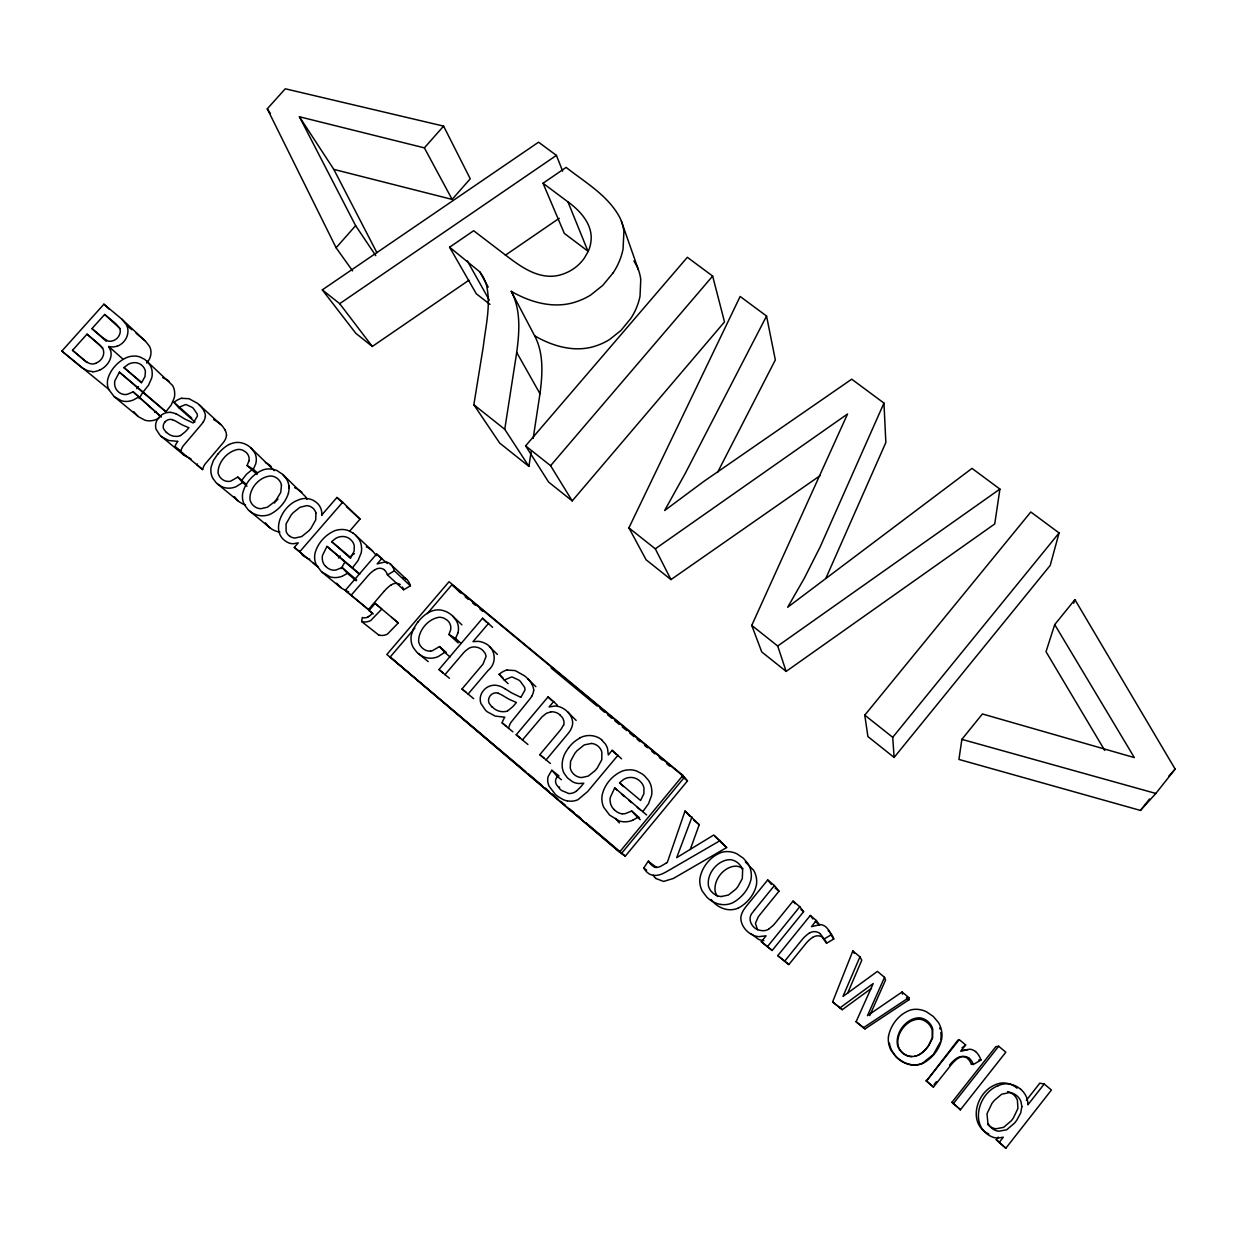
<?xml version="1.0" encoding="UTF-8"?>
<svg xmlns="http://www.w3.org/2000/svg" width="1237" height="1237" viewBox="0 0 1237 1237"><rect width="100%" height="100%" fill="white"/><g stroke="black" fill="none" stroke-linecap="round" stroke-linejoin="round"><path stroke-width="1.5" d="M533.162 438.424L539.981 393.706C542.486 374.455 544.002 353.581 534.647 335.799L511.252 291.329C530.874 302.725 555.212 309.466 577.323 301.38A59.577 54.737 -24.7 0 0 590.791 294.947L602.79 285.376L613.15 272.82M531.183 451.474L528.91 466.38L504.742 429.285L516.71 352.452C519.416 332.135 521.133 310.1 511.252 291.329M1054.713 624.608L1134.344 757.585L982.41 713.965L961.876 739.355L958.938 759.441L1140.452 810.436L1155.837 793.458L1175.15 769.089L1074.922 599.636L1054.713 624.608L1046.007 651.698L1104.749 750.426M766.553 316.038L685.437 473.06L664.64 510.525L703.899 481.348L851.721 379.187L883.96 403.092L820.27 546.677L804.344 578.189L787.675 607.259L972.019 468.39L999.913 489.079L994.734 523.947L786.144 671.397L761.745 651.945L751.74 625.396L847.546 413.993L655.301 548.826L628.906 527.874L740.143 296.463L766.553 316.038L775.336 359.921L717.506 472.503M378.738 635.045L361.668 621.562L362.317 617.51A7.901 7.407 -45.9 0 0 367.868 617.093M528.91 466.38L499.717 443.109L473.848 404.762L483.311 346.468C485.631 326.336 491.043 305.539 486.558 285.345A49.526 45.429 -30.7 0 0 479.894 271.939L449.588 247.214L473.663 230.731L509.397 258.038C521.086 266.713 534.09 275.635 549.135 276.253A35.301 32.394 -24.9 0 0 562.418 274.305L565.247 273.238A40.357 37.017 -24.9 0 0 580.741 262.553A45.352 41.563 -25 0 0 584.328 258.131L588.286 251.266A35.208 32.301 -24.7 0 0 590.853 242.236C593.513 225.289 580.725 211.094 567.969 201.894L543.012 183.246L566.129 167.412C585.132 182.396 608.094 195.446 619.83 217.588A52.928 48.599 -24.1 0 1 623.912 231.489L623.046 249.178A69.488 63.752 -24.8 0 1 613.15 272.82M248.853 461.076L247.091 465.56L257.11 474.467M1059.088 532.946L1050.198 565.417L894.119 757.446L867.91 736.556L864.771 715.141L1030.808 511.994L1059.088 532.946L892.712 737.314L894.119 757.446M457.953 632.834L455.587 638.447L460.782 643.209M288.437 493.254C285.639 502.207 278.727 509.86 270.439 514.159A19.73 18.122 -42.9 0 1 260.141 515.659A23.472 21.555 -42.7 0 1 250.044 511.376A28.714 26.364 -42.5 0 1 247.864 509.428L244.23 504.418A19.777 18.153 -42.9 0 1 242.545 498.697L242.421 496.625A18.942 17.395 -42.9 0 1 242.653 493.455C245.065 482.894 253.353 473.57 263.466 469.766A18.57 17.055 -42.4 0 1 268.058 468.947A21.215 19.483 -42.5 0 1 277.119 470.648L282.809 474.482L305.663 496.764A19.483 17.967 -42.7 0 1 306.884 499.377M940.213 1042.25L933.641 1054.001M690.231 849.556L699.214 824.692L685.02 811.055L667.3 862.467L665.939 863.256M1073.685 603.208L1074.922 599.636M692.024 816.899L676.685 857.674L713.764 835.006L726.645 847.561L674.969 877.528A93.78 91.894 -57.8 0 1 673.021 878.564L663.62 881.44L655.919 878.486M341.165 568.603L344.922 562.015L326.985 546.383L322.517 555.351A13.607 12.664 -43.9 0 0 322.269 558.181L322.362 559.541A13.05 12.154 -43.9 0 0 324.774 565.448L325.656 566.438M871.513 988.301L842.289 1009.686L832.609 1001.924L852.85 950.928L859.947 956.85L861.772 960.221L847.592 993.311M139.085 398.608L142.812 392.345L119.417 372.151L114.933 380.64A13.128 11.751 -41.6 0 0 114.624 383.315L114.685 384.599A12.586 11.257 -41.7 0 0 116.819 390.119L117.623 391.047A12.726 11.38 -41.7 0 0 124.628 394.557A10.824 9.68 -41.7 0 0 127.442 394.247L133.225 391.866L161.088 416.838L133.225 391.866M563.314 725.315L561.366 728.732A40.172 38.703 -48.2 0 1 559.217 731.484L539.796 754.678L550.434 763.507M859.947 956.85L842.969 996.434L877.42 971.401L884.532 977.338L885.553 980.044L869.75 1015.577M884.532 977.338L867.477 1015.67L902.098 991.981L908.87 997.625L909.087 999.682L865.019 1028.89L856.081 1021.762L873.198 983.554L839.784 1008M826.053 577.88L885.847 442.537L883.96 403.092M458.154 642.884L448.938 634.504L450.67 629.757A10.731 10.174 -45 0 0 447.268 620.232L444.299 618.361A12.339 11.69 -45.1 0 0 439.104 617.278C428.28 618.856 418.632 630.143 418.601 641.044A11.813 11.195 -46 0 0 420.41 645.853L421.693 647.399A15.617 14.798 -45.7 0 0 423.162 648.714L424.075 649.363A11.396 10.793 -46 0 0 430.553 651.095M257.59 473.029L253.338 469.225L255.719 463.906A16.437 15.014 -42 0 0 254.559 452.479L251.204 448.181A28.003 25.56 -42.5 0 0 249.395 446.603A23.086 21.075 -42.3 0 0 240.194 442.599A17.596 16.066 -42.1 0 0 230.577 443.913L229.185 444.547M531.848 696.137L531.369 696.926A47.47 45.429 -46.3 0 1 528.817 700.297L510.881 722.47A18.818 18.138 -50.9 0 0 508.608 728.346L512.876 731.809M567.366 800.911A21.416 20.797 -55.8 0 1 562.433 799.241L557.516 796.195A38.455 37.388 -53.7 0 1 555.305 794.37L549.058 786.098A18.354 17.813 -55.7 0 1 547.991 782.882L547.728 781.258A12.184 11.813 -55.9 0 1 548.207 776.449L551.826 770.249L557.145 776.357L555.753 779.496A6.51 6.309 -56 0 0 555.691 782.418A10.313 10.004 -55.9 0 0 556.542 784.753L560.098 789.206A26.781 26.039 -54.2 0 0 561.675 790.52L568.865 793.551A11.922 11.581 -56.1 0 0 576.287 791.17M929.126 1044.77L932.265 1037.688L932.188 1030.297A13.746 13.251 60.9 0 0 928.987 1024.282L927.874 1023.154A17.009 16.39 61.3 0 0 925.972 1021.638L924.642 1020.819A13.731 13.236 61 0 0 918.921 1019.18C906.613 1019.474 895.882 1033.405 898.047 1045.389A13.715 13.205 62.2 0 0 900.737 1050.847L901.788 1052.038A16.993 16.375 61.9 0 0 903.628 1053.646L904.927 1054.558M203.44 421.709L202.961 422.451A44.919 40.45 -41.4 0 1 200.487 425.559L183.045 446.078A17.782 16.143 -42.7 0 0 180.726 451.459L174.974 446.619A17.102 15.509 -42.7 0 1 177.726 441.393M241.478 480.605L246.673 474.065L252.394 469.442M720.336 840.48L666.929 871.466A96.873 94.785 -56.2 0 1 664.918 872.518C659.615 875.626 652.146 877.141 647.26 872.441A17.735 17.411 -71.8 0 1 643.797 868.049L648.173 861.23L656.801 867.616M928.508 1045.682L932.636 1037.843L932.775 1029.292A14.21 13.7 60.9 0 0 929.466 1023.076L928.322 1021.917A17.596 16.962 61.2 0 0 926.343 1020.339L924.967 1019.504A14.195 13.684 60.9 0 0 919.045 1017.804C906.319 1018.113 895.217 1032.524 897.459 1044.909A14.179 13.669 62.2 0 0 900.242 1050.569L901.325 1051.79A17.581 16.947 61.8 0 0 903.226 1053.46L905.608 1054.945A13.638 13.128 62.2 0 0 911.344 1056.568L912.102 1056.584M646.611 814.936L614.696 787.876L610.258 797.525A14.303 13.994 -58.6 0 0 610.088 800.586L610.243 802.055A13.715 13.421 -58.7 0 0 613.057 808.488L614.047 809.586M928.972 1045.219L927.843 1046.595A43.883 42.445 62.7 0 1 925.57 1049.378M568.603 747.689L565.278 752.823A27.199 26.472 -53.4 0 0 562.155 763.847L562.247 767.218A17.596 17.117 -53.6 0 0 564.134 773.357L567.458 777.887L572.468 781.722A16.746 16.282 -53.9 0 0 578.761 783.516L583.756 783.207L581.885 785.449A98.28 94.522 -50.6 0 1 579.736 787.892L576.318 791.201M417.781 622.056L413.374 628.875L411.225 635.524A19.436 18.416 -45.9 0 0 410.993 638.802L411.132 640.921A19.56 18.54 -45.9 0 0 413.39 647.74L416.668 652.023A28.296 26.827 -45.3 0 0 419.111 654.172L422.899 656.522A19.034 18.045 -46 0 0 438.145 656.615L444.732 652.363L450.052 656.955M338.443 558.057L340.175 555.923M754.477 910.061L774.393 885.537L767.713 879.971L746.808 905.639A49.403 48.475 75.7 0 0 743.221 910.602L743.081 910.942A17.21 16.916 81.7 0 0 740.808 917.978C740.948 925.539 746.468 932.265 753.178 935.265A17.936 17.643 81.2 0 0 758.776 936.641L766.074 935.821L761.296 941.713L772.166 950.48L803.586 911.715L799.798 906.721L793.056 901.108L775.676 922.508A48.599 47.918 88.5 0 1 773.171 925.384L768.641 929.173M998.274 1137.112L996.249 1139.694L1005.836 1148.214L1051.435 1090.013L1044.198 1084.014L1039.822 1083.164L1026.308 1100.389M1044.198 1084.014L1027.885 1104.811A19.034 18.076 57.7 0 0 1026.231 1096.539A18.957 17.998 57.7 0 0 1020.602 1089.24M999.109 1142.54L1003.3 1137.205L997.78 1138.055A16.328 15.493 59.3 0 1 992.491 1137.05C969.066 1127.51 977.663 1093.616 997.996 1085.73M960.391 1109.836L1005.836 1052.192L998.661 1046.239L995.847 1046.672L951.949 1102.275L960.391 1109.836L958.861 1108.105M934.043 1084.648L936.424 1081.633M958.366 1058.052A36.955 35.255 59 0 0 950.743 1065.335L933.456 1087.091L926.374 1081.107L957.778 1040.271L959.263 1039.621L965.649 1044.94L960.67 1051.234L969.808 1049.192A10.545 10.112 58.3 0 1 975.498 1051.574M953.232 1103.791L998.661 1046.239M1140.452 810.436L1149.513 799.009M926.374 1081.107L959.263 1039.621M962.03 1047.847L965.649 1044.94M217.727 454.149L213.352 460.628L211.14 466.952A18.771 17.132 -42.6 0 0 210.847 470.029L210.924 472.039A18.911 17.256 -42.6 0 0 212.919 478.456L215.934 482.461A27.353 24.956 -42.2 0 0 218.191 484.471L221.748 486.651A18.431 16.823 -42.6 0 0 230.484 488.105A18.4 16.792 -42.6 0 0 236.267 486.574L242.653 482.476L246.983 486.187M274.444 503.042L275.093 502.222M136.75 388.681L138.451 386.655M767.296 946.784L799.798 906.721M812.616 937.352A34.079 33.291 67.8 0 0 805.364 944.187L788.85 964.566L777.779 955.644L810.312 915.473L816.405 920.56L819.652 925.106L815.229 921.41M816.405 920.56L811.472 926.637L820.347 924.611A10.066 9.865 68.3 0 1 825.821 926.869A17.828 17.488 69.6 0 1 830.924 934.94M784.536 961.35L801.591 940.259A35.224 34.42 68.1 0 1 809.137 933.208M774.393 885.537L778.985 891.212L759.734 914.932A75.411 73.725 69.9 0 0 758.235 916.926L755.436 923.297L757.492 929.698M414.874 628.087L390.15 657.017L621.438 853.484L684.463 777.223L451.938 584.699L427.229 613.629M621.438 853.484L625.303 856.174L687.478 780.903L684.463 777.223M621.562 758.838L612.16 750.333L608.31 754.957L607.553 748.648A17.055 16.607 -51.8 0 0 604.862 743.36L601.986 740.391M618.021 755.204L587.621 791.587L577.942 799.721A17.967 17.457 -56.3 0 1 567.381 800.865M546.043 759.951L567.396 734.391A51.753 49.851 -47.9 0 0 569.87 731.113L570.257 730.464A12.184 11.798 -49.1 0 0 570.798 729.505A16.437 15.911 -48.9 0 0 572.685 723.521C572.87 715.991 566.809 709.512 560.098 706.976A16.715 16.174 -49.1 0 0 554.779 706.049L549.135 706.945L553.65 701.565L548.068 696.91L516.231 734.778L527.936 744.488M522.416 740.004L542.1 716.78L546.383 713.316L551.022 711.801M473.663 698.673L461.989 688.978L483.033 664.083L485.971 656.692A8.582 8.195 -45.8 0 0 484.95 653.074L483.064 650.631A15.617 14.906 -46.3 0 0 482.214 649.858A13.669 13.035 -46.2 0 0 475.905 647.075A11.056 10.545 -46 0 0 468.761 648.374L465.468 650.909A36.229 34.667 -46.9 0 0 462.344 654.234L444.995 674.629L438.965 669.542L482.585 618.237L492.604 627.329M468.065 694.112L488.182 670.346C497.892 662.661 495.418 647.059 483.822 642.776A17.797 16.978 -45.9 0 0 478.162 641.338L473.013 641.647L488.63 623.262M572.221 500.892L724.511 321.914L712.636 276.067L687.339 257.296L525.617 445.861L548.64 482.105L572.221 500.892L550.589 465.7L525.617 445.861M372.368 613.289L369.043 610.475L375.12 603.409L398.268 622.922L387.49 634.071A11.643 10.947 -46.3 0 1 378.754 634.998M550.589 465.7L712.636 276.067M387.32 563.515L376.62 554.006L345.262 590.405L368.425 609.563L384.336 591.039M381.877 558.397L377.13 563.917L385.264 561.923A9.216 8.644 -43.3 0 1 390.088 563.809M351.092 595.337L367.544 576.226A32.177 30.245 -44.4 0 1 374.687 569.809M321.558 515.226L336.959 497.475L342.68 502.222L299.617 551.872L294.298 547.372L298.256 542.827L293.494 543.708A13.87 12.818 -43.6 0 1 289.056 543.043C268.723 534.291 281.278 506.381 297.468 500.351A18.57 17.163 -42.8 0 1 306.281 498.465A19.436 17.967 -42.8 0 1 316.486 502.516A16.112 14.906 -42.7 0 1 321.744 515.381M349.947 530.797L360.044 519.107L342.68 502.222M452.123 199.404L424.368 147.868L299.416 116.757L333.82 169.392L452.123 199.404L470.246 178.793L443.604 126.112L285.268 88.786L267.269 108.825L336.093 247.756L352.591 270.857M642.853 811.534L648.497 803.818L651.559 795.546A20.998 20.565 -57.2 0 0 651.853 790.86L651.435 787.474A20.519 20.101 -57.2 0 0 648.513 780.392L644.74 776.047A29.286 28.667 -58.3 0 0 641.848 773.728L636.684 771.038A20.921 20.488 -56.9 0 0 630.112 769.801L626.649 770.017A21.446 20.998 -57 0 0 622.056 771.192C612.284 775.398 604.445 784.629 602.172 795.051A20.89 20.441 -58.4 0 0 601.893 799.705A21.307 20.843 -58.4 0 0 602.141 801.993A20.689 20.24 -58.4 0 0 603.795 807.39L609.625 815.106L618.995 820.858A19.498 19.081 -59.2 0 0 624.175 821.816A20.179 19.761 -59 0 0 632.71 820.239M932.884 1054.914L922.431 1063.263M336.093 247.756L355.622 225.66L299.416 116.757M424.368 147.868L443.604 126.112M521.148 696.879L524.967 690.045A5.427 5.211 -47 0 0 524.952 688.87A9.123 8.767 -47.2 0 0 524.612 687.324L520.329 681.34A30.059 28.838 -48.9 0 0 518.69 679.994L512.458 677.118A7.267 6.974 -46.8 0 0 511.175 677.103L504.294 680.103L499.021 674.242L502.933 677.861M520.762 697.312L511.685 692.906A153.512 147.188 -32.8 0 1 507.804 690.462L505.021 688.746M92.76 371.688L87.688 370.744L82.23 367.946L61.85 351.092L103.908 304.194L121.875 319.177L145.549 341.273L149.399 346.159A14.952 13.36 -40.6 0 1 150.806 354.679A14.829 13.251 -40.6 0 1 146.631 363.044M87.162 362.317L86.791 362.085A36.569 32.487 -40.5 0 1 84.549 360.415L72.519 350.318L87.007 334.16L96.981 342.51A48.63 43.14 -42.6 0 1 100.46 345.757L102.408 348.277M106.088 341.149L91.971 328.625L104.666 314.445L113.309 321.635A75.21 66.721 -42.6 0 1 116.34 324.31L119.123 327.48A7.932 7.051 -40.4 0 1 120.128 332.676A9.71 8.628 -40.5 0 1 106.784 340.701M275.805 501.402L277.954 499.114M1168.764 776.202L1175.15 769.089M326.985 546.383L352.499 567.798L358.034 560.608L361.173 552.924A19.993 18.617 -43.4 0 0 361.606 548.594L361.328 545.471A19.545 18.199 -43.3 0 0 358.838 538.976L355.467 535.018A27.894 25.962 -43.8 0 0 352.839 532.915M193.637 422.451L197.332 416.266A5.134 4.639 -41.5 0 0 197.348 415.199A8.644 7.809 -41.6 0 0 197.085 413.792L193.374 408.411A28.436 25.683 -42.3 0 0 191.921 407.22L186.261 404.685A6.881 6.216 -41.5 0 0 185.071 404.7L178.592 407.545L173.953 402.303L191.781 418.106M924.781 1050.228L925.925 1049.038A45.398 43.913 62.7 0 0 928.276 1046.162M193.158 422.961L184.931 419.096A145.378 131.122 -36.2 0 1 181.437 416.946L178.948 415.431A41.007 37.017 -43.3 0 0 175.809 413.746M142.812 392.345L165.882 411.72L171.154 405.071L174.216 397.989A18.71 16.823 -41.5 0 0 174.726 394.031L174.541 391.17A18.292 16.452 -41.5 0 0 172.376 385.248L146.77 361.111A26.905 24.06 -41.6 0 0 144.327 359.178L139.889 356.952A19.22 17.194 -41.3 0 0 134.122 356.04L131.045 356.318A19.699 17.627 -41.3 0 0 126.901 357.447C118.025 361.359 110.634 369.337 107.897 378.692A19.189 17.163 -41.6 0 0 107.387 382.743A19.56 17.488 -41.6 0 0 107.48 384.738A19.003 16.993 -41.6 0 0 108.655 389.392L114.237 396.69L138.529 416.761L144.822 420.147A17.364 15.617 -41.9 0 0 149.229 420.843A17.983 16.158 -41.9 0 0 156.666 419.312L158.893 418.23M119.417 372.151L143.09 392.021L148.533 385.186L151.718 377.919A19.282 17.256 -41.3 0 0 152.244 373.837L152.058 370.899A18.849 16.87 -41.3 0 0 149.863 364.822L146.77 361.111M619.521 782.805L623.649 779.434A14.164 13.87 -57.1 0 1 629.525 777.501A14.612 14.318 -57.2 0 1 630.885 777.454A13.344 13.066 -57 0 1 637.163 779.094L638.307 779.82A16.746 16.406 -57.5 0 1 640.024 781.196L641.555 782.851A12.633 12.385 -57 0 1 643.967 788.062L643.874 793.783L640.596 800.463L619.521 782.805L623.556 786.577M923.993 1051.017L925.121 1049.919M331.671 541.62L350.751 557.624L354.045 551.408L354.323 546.12A12.03 11.21 -43.3 0 0 352.267 541.358L350.875 539.842A15.942 14.844 -43.5 0 0 349.329 538.605L348.277 537.94A12.71 11.829 -43.3 0 0 342.463 536.502A13.916 12.958 -43.4 0 0 341.196 536.595A13.499 12.556 -43.3 0 0 335.644 538.451L331.671 541.62L349.437 557.392L353.303 554.315A13.081 12.215 -43.7 0 1 354.447 553.697M123.978 367.605L127.844 364.575A13.019 11.643 -41.3 0 1 133.163 362.75A13.437 12.014 -41.3 0 1 134.385 362.673A12.262 10.963 -41.3 0 1 139.874 363.956L140.848 364.559A15.385 13.762 -41.4 0 1 142.286 365.719L143.554 367.126A11.612 10.391 -41.3 0 1 145.394 371.595L144.992 376.574L141.698 382.465L123.978 367.605L141.42 382.851M923.204 1051.759L924.302 1050.739M446.232 652.409L439.506 646.58L432.177 650.817A10.19 9.649 -46.1 0 1 430.553 651.049M922.415 1052.455L923.482 1051.512M246.534 484.579L237.813 477.08L230.716 481.147A9.834 8.984 -42.7 0 1 229.17 481.394A11.009 10.051 -42.6 0 1 223.047 479.863L222.196 479.276A15.091 13.762 -42.5 0 1 220.82 478.054L219.645 476.601A11.411 10.422 -42.6 0 1 218.037 472.07C218.423 461.602 227.794 451.057 238.153 449.418A11.922 10.886 -42.1 0 1 243.07 450.376L245.838 452.139A10.375 9.463 -42 0 1 248.977 461.076M922.678 1052.223L920.838 1053.677M921.859 1052.888L919.246 1054.666M786.144 671.397L777.702 646.008L999.913 489.079M628.906 527.874L646.101 559.773L670.98 579.596L820.286 475.503M640.209 819.667L637.658 817.456L632.71 820.239M562.68 171.201L556.403 155.383L538.574 142.178L322.316 289.86L355.808 333.31L372.306 346.468L468.931 280.211M505.361 255.224L559.217 218.3M322.316 289.86L339.696 303.668L556.403 155.383M356.132 580.787L347.442 573.35L342.726 575.994A19.204 17.89 -44 0 1 334.701 577.586A18.555 17.287 -44 0 1 329.908 576.767L321.342 571.587L316.162 564.567A19.699 18.339 -43.9 0 1 314.786 559.603A20.287 18.88 -43.8 0 1 314.631 557.485A19.885 18.509 -43.9 0 1 315.048 553.186C317.6 543.383 325.192 534.91 334.438 530.859A20.426 19.019 -43.4 0 1 338.768 529.714L342 529.467A19.916 18.54 -43.3 0 1 348.107 530.503L352.839 532.915M138.142 397.309L133.596 399.86A18.54 16.576 -41.7 0 1 125.927 401.453A17.906 16.019 -41.7 0 1 121.396 400.726L114.237 396.69M369.059 616.289L367.837 617.031M863.287 1027.839L908.87 997.625M665.831 863.318L662.785 865.127A42.878 42.058 -64.5 0 1 660.233 866.503L659.723 866.72A5.675 5.566 -72 0 1 659.074 866.951A7.948 7.793 -71.6 0 1 655.471 867.168M920.22 1054.032L918.457 1055.099M971.447 1064.284L973.411 1064.469L981.034 1059.985L978.823 1059.954M823.579 939.27L831.032 934.909L833.8 938.991L826.594 943.228L823.579 939.27A12.849 12.586 70.3 0 0 819.822 933.579M410.406 585.843L394.417 570.845L387.459 574.896L403.664 589.755L410.406 585.843A15.834 14.89 -44 0 0 406.277 578.916M639.514 817.858L631.72 811.024L625.365 813.59A11.782 11.535 -59.1 0 1 622.226 813.745M356.72 580.029L342.108 567.505L336.093 569.963A11.21 10.437 -44 0 1 333.155 570.149A13.19 12.277 -43.9 0 1 325.733 566.345M156.295 411.55L154.687 412.431M429.564 612.037L430.986 611.372A18.215 17.256 -45 0 1 441.068 610.088A23.89 22.653 -45.4 0 1 450.825 614.449A28.977 27.461 -45.8 0 1 452.773 616.134L461.896 624.871M917.653 1055.455L918.565 1054.96M738.18 908.113C746.901 903.628 753.936 895.171 756.286 885.599A21.06 20.797 -89.5 0 0 756.611 879.785L756.317 877.497A21.106 20.843 -89.5 0 0 753.534 870.199L745.385 861.988M917.746 1055.331L915.256 1056.243M961.845 1050.507L967.968 1049.517M916.091 1055.934L914.437 1056.305M181.623 398.329L189.029 398.701L197.456 403.324A39.383 35.579 -42.4 0 1 201.523 407.143M507.155 670.052L515.18 670.593L524.519 675.835A41.656 39.971 -49.4 0 1 529.096 680.103L531.709 683.752M914.468 1056.398L911.205 1056.491A14.102 13.592 62.2 0 1 905.268 1054.805M177.695 441.362L168.835 440.527L161.707 436.769A29.147 26.317 -41.7 0 1 160.037 435.3L156.125 429.301A12.416 11.195 -42.2 0 1 155.63 426.75L155.599 425.451A12.123 10.932 -42.2 0 1 157.455 419.42L158.228 418.292A13.174 11.875 -42.2 0 1 170.165 412.308M721.357 896.531L728.454 895.016L735.628 889.31A42.924 42.367 -78.1 0 0 737.948 886.558L742.308 878.595L742.633 870.461A13.406 13.251 -86.6 0 0 739.602 864.57L738.52 863.472A16.607 16.39 -86.4 0 0 736.664 862.003L735.35 861.215A13.391 13.236 -86.4 0 0 729.706 859.653C717.506 860.132 706.636 873.647 708.43 885.661A13.391 13.205 -86 0 0 710.981 891.011L712.002 892.155A16.591 16.375 -86.2 0 0 713.78 893.732L715.713 894.985M591.394 743.452L584.235 744.906L576.968 750.797A44.377 43.341 -55.2 0 0 574.772 753.488L570.582 761.219L570.242 767.883A12.092 11.767 -53.6 0 0 572.855 773.202L573.319 773.697A14.674 14.272 -53.3 0 0 574.896 775.104L576.025 775.862A12.2 11.86 -53.6 0 0 581.699 777.547L588.193 776.109L594.966 770.728A42.151 40.867 -51.1 0 0 597.208 768.115L601.77 759.734L601.862 752.235A12.107 11.782 -52 0 0 598.971 747.055A13.592 13.236 -52.2 0 0 597.44 745.71L596.883 745.323A11.767 11.458 -52 0 0 591.394 743.452M961.876 739.355L1155.837 793.458M191.039 458.927L184.499 455.587L161.289 436.429M172.438 419.714L174.262 420.441A51.258 46.279 -43.9 0 1 177.989 422.482A100.383 90.61 -38.1 0 0 182.705 425.126L188.921 427.755L187.003 429.919A35.533 31.992 -41.8 0 1 185.334 431.713L181.576 434.744A8.968 8.102 -42.1 0 1 180.463 435.3M498.171 693.323L500.196 694.158A54.258 51.954 -53 0 1 504.309 696.462A105.995 101.79 -37.9 0 0 509.551 699.477L516.401 702.477L514.437 704.812A37.558 35.935 -47.4 0 1 512.69 706.744L508.763 710.007A9.479 9.092 -48.7 0 1 507.587 710.579M162.665 377.579L166.98 379.744A26.116 23.457 -41.8 0 1 169.361 381.645M366.322 546.955L367.25 547.372M106.97 340.314L103.923 338.474A60.659 53.902 -38.8 0 1 101.31 336.418L91.971 328.625M988.858 1133.989C967.272 1123.907 976.039 1092.395 995.197 1084.834A21.091 20.039 58 0 1 1005.032 1083.009A22.065 20.983 58.1 0 1 1017.046 1088.189M296.323 488.352L301.859 492.079M213.63 419.482L218.748 422.776A38.208 34.667 -42.7 0 1 222.706 426.502L224.933 429.703M109.366 389.81L61.85 351.092M534.647 335.799C553.14 346.607 576.102 353.133 597.007 345.51A56.129 51.969 -24.6 0 0 609.686 339.448L620.974 330.434L630.715 318.558A65.484 60.536 -24.7 0 0 640.024 296.184L640.766 279.423A49.867 46.14 -24 0 0 636.9 266.218L633.932 260.961M368.178 547.852L369.971 548.95A27.028 25.25 -44.1 0 1 372.523 550.991L375.816 554.841A18.942 17.705 -43.7 0 1 376.311 555.676M247.091 465.56L253.338 469.225M448.938 634.504L455.587 638.447M856.081 1021.762L865.019 1028.89M832.609 1001.924L842.289 1009.686M643.75 868.08L646.673 870.137M777.779 955.644L788.85 964.566M336.526 583.215L341.829 588.41L347.813 591.533A17.983 16.808 -44.3 0 0 348.571 591.75M761.296 941.713L772.166 950.48M390.15 657.017L525.679 771.563M489.991 304.395L476.307 293.787L449.588 247.214M557.145 776.357L561.412 779.727M473.848 404.762L504.742 429.285M751.74 625.396L777.702 646.008M864.771 715.141L892.712 737.314M551.826 770.249L559.047 775.986M539.796 754.678L544.265 758.296M505.021 688.762A43.388 41.563 -51.3 0 0 501.557 686.844A20.441 19.606 -49.3 0 0 495.372 685.236A13.916 13.344 -48.7 0 0 482.77 691.498L481.951 692.705A12.803 12.277 -48.7 0 0 480.203 699.292L480.312 700.699A13.128 12.586 -48.7 0 0 480.946 703.528L485.476 710.193A30.801 29.564 -47.3 0 0 487.332 711.832L495.233 716.099L504.866 717.197A18.091 17.426 -50.7 0 0 502.129 722.887L506.505 726.428M516.231 734.778L520.421 738.18M438.965 669.542L443.418 673.175M444.995 674.629L449.402 678.232M461.989 688.978L466.241 692.442M418.369 653.584L428.203 661.609M322.254 572.391L341.103 587.853M249.503 510.943L270.13 527.921A22.761 20.983 -43 0 0 279.933 532.111M345.262 590.405L368.425 609.563M369.043 610.475L373.249 613.939M217.511 483.93L238.463 501.186M294.298 547.372L318.357 567.304L313.193 562.943M460.721 593.111L451.938 584.699M465.158 596.791L468.127 599.249M472.565 602.929L475.534 605.388M479.987 609.068L482.94 611.526M551.13 667.98L597.069 706.033M600.038 708.476L604.476 712.156M607.444 714.615L611.882 718.295M614.851 720.754L619.304 724.434M622.257 726.892L626.711 730.572M629.679 733.031L634.117 736.711M637.086 739.169L640.055 741.628M644.492 745.308L647.461 747.751M651.899 751.447L654.868 753.89M659.321 757.57L662.274 760.028M666.728 763.708L669.696 766.167M681.541 775.986L687.478 780.903M174.974 446.619L202.621 469.581A17.256 15.725 -42.9 0 1 204.863 464.339L221.763 444.423A43.589 39.414 -41.6 0 0 224.175 441.393L224.624 440.681A12.308 11.179 -41.7 0 0 226.464 435.378M127.519 326.166L131.833 329.738M136.147 333.31L145.038 340.778M360.044 519.107L346.391 506.629M693.787 820.162L699.214 824.692M726.645 847.561L714.847 836.212M775.104 887.965L778.985 891.212M800.973 909.535L803.586 911.715M906.458 997.486L909.087 999.682M349.437 557.392L350.597 558.351M344.922 562.015L359.503 574.262M628.612 800.169L631.488 802.581M637.241 807.405L640.101 809.818M375.12 603.409L381.831 609.052L370.698 620.541A12.014 11.272 -45.9 0 1 361.683 621.5M391.742 617.433L398.268 622.922M72.519 350.318L86.992 362.503M202.621 469.581L197.039 464.865A16.591 15.107 -42.9 0 1 197.332 463.906M926.003 1080.365L933.456 1087.091M951.949 1102.275L957.469 1106.945M996.249 1139.694L1005.836 1148.214M502.176 722.903L508.608 728.346M528.616 774.053L541.806 785.263M544.728 787.737L549.12 791.479M552.058 793.968L557.918 798.947M560.84 801.437L565.232 805.163M569.638 808.89L574.03 812.632M576.952 815.121L581.344 818.848M585.75 822.574L625.303 856.174M143.09 392.021L165.882 411.72M352.499 567.798L359.673 574.061M87.007 334.16L102.64 347.844M117.175 346.174A16.096 14.303 -40.4 0 1 108.763 346.484L122.633 358.838M137.848 416.22L133.735 411.627M178.592 407.545L194.967 422.033M614.696 787.876L617.433 790.366M621.546 794.077L624.298 796.551M198.971 404.623L220.681 424.461M250.585 447.608L274.351 470.663M104.666 314.445L119.958 328.501M504.294 680.103L508.144 683.659M492.14 707.301L488.986 703.018A7.468 7.159 -48.7 0 1 498.387 693.184M103.908 304.194L109.474 309.358M166.315 432.563L163.562 428.713A7.066 6.371 -42.2 0 1 163.253 427.244A6.927 6.262 -42.2 0 1 164.799 422.188M376.62 554.006L380.733 557.872M355.467 535.018L372.538 550.991M390.444 564.134L406.54 579.318M121.875 319.177L126.344 324.697A15.401 13.7 -40.5 0 1 127.767 333.449A15.277 13.576 -40.5 0 1 117.221 346.267M282.809 474.482L286.721 479.291A20.101 18.462 -42.5 0 1 288.422 493.099M619.428 822.93L617.665 821.167M489.481 646.735L497.444 654.45M336.959 497.475L342.355 502.701M527.751 678.711L535.853 686.674M548.068 696.91L551.918 700.714M553.65 701.565L557.454 705.322M452.773 616.134L456.407 620.742A17.009 16.143 -45 0 1 457.984 632.849M567.628 711.893L576.164 720.413M482.585 618.237L486.605 622.35M612.16 750.333L615.779 754.013M895.665 1055.95L896.578 1056.893A31.915 30.755 61.1 0 0 899.222 1059.259A26.085 25.142 61.7 0 0 910.973 1064.624A21.957 21.137 62 0 0 922.446 1063.294M685.02 811.055L689.968 816.374M631.72 811.024L637.658 817.456M342.108 567.505L347.442 573.35M439.506 646.58L444.732 652.363M237.813 477.08L242.653 482.476M750.828 933.518L758.497 939.331A17.349 17.055 79.9 0 0 763.909 940.661M201.507 407.159L203.796 410.421M767.713 879.971L771.316 884.347M894.83 1054.991L892.047 1050.955A21.988 21.184 62.1 0 1 889.619 1044.291L889.418 1043.1M616.861 820.255L615.454 818.384M711.136 899.562L713.502 902.268A30.152 29.781 -89 0 0 715.991 904.494A24.663 24.323 -88.8 0 0 727.17 909.52A20.751 20.457 -89.1 0 0 738.195 908.144M793.056 901.108L795.066 903.69M339.696 303.668L372.306 346.468M810.312 915.473L812.895 919.014M265.429 522.834L267.996 526.003A27.848 25.668 -42.7 0 0 270.13 527.921M267.269 108.825L270.455 113.495M234.458 496.686L236.916 499.763A26.518 24.307 -42.5 0 0 239.112 501.727L242.576 503.846A17.875 16.375 -42.8 0 0 245.529 504.882M355.622 225.66L375.77 255.672M108.748 346.561L110.371 350.009M852.85 950.928L854.226 953.31M516.71 352.452L539.981 393.706M467.246 260.821L489.342 300.189M479.832 271.97L488.213 287.108M179.411 449.804L182.488 453.84A28.265 25.637 -41.9 0 0 184.097 455.262M299.462 551.161L302.849 555.552L308.09 558.737A13.452 12.478 -43.9 0 0 309.776 559.17M333.82 169.392L376.883 252.657M655.301 548.826L670.98 579.596M543.012 183.246L564.319 233.391L587.931 251.173L567.969 201.894M621.453 221.408L638.447 269.852M315.914 513.015L315.729 519.88L311.059 528.184A45.228 41.641 -42.8 0 1 308.833 530.812L301.72 536.549L295.024 538.018A10.994 10.159 -43.5 0 1 290.015 536.394M902.098 991.981L902.531 994.208M281.464 485.229L280.753 492.403L276.439 499.516A39.63 36.275 -42.5 0 1 274.212 502.006L267.47 507.185L261.038 508.685A12.262 11.257 -42.9 0 1 256.028 507.448L254.374 506.397A15.292 14.04 -42.8 0 1 252.843 505.036L251.992 504.047A12.339 11.319 -42.9 0 1 249.982 499.392C249.209 488.337 259.43 476.848 270.424 475.998A12.355 11.334 -42.4 0 1 275.418 477.25L276.547 477.915A15.292 14.055 -42.6 0 1 278.139 479.167L279.036 480.111A12.355 11.349 -42.4 0 1 281.464 485.229M940.831 1032.524L940.986 1033.73A22.281 21.477 61 0 1 940.769 1039.822M288.901 485.878L289.056 487.95M1007.567 1091.622A12.184 11.581 57.9 0 1 1011.449 1093.121L1012.655 1093.941A14.504 13.777 58.1 0 1 1014.371 1095.441A12.571 11.953 57.9 0 1 1017.432 1100.42L1017.912 1108.445L1013.412 1117.954A51.119 48.8 59.4 0 1 1011.139 1120.938L1003.609 1127.34L996.141 1128.762A12.478 11.86 59.1 0 1 990.28 1126.66A13.978 13.267 59 0 1 989.121 1125.763M988.579 1125.268A12.324 11.705 59.1 0 1 987.574 1124.232M1020.618 1089.209A22.854 21.709 58 0 0 1008.186 1083.828A21.833 20.751 57.9 0 0 998.012 1085.761M949.552 1065.134A35.703 34.064 59.1 0 1 956.912 1058.083M957.948 1057.558A9.324 8.922 59.1 0 1 967.69 1058.408M967.597 1058.532A13.019 12.463 59.4 0 1 971.385 1064.299M958.443 1058.145A9.649 9.231 59 0 1 969.514 1058.377M969.437 1058.516A13.468 12.896 59.3 0 1 973.349 1064.485M975.591 1051.481A18.71 17.906 58.9 0 1 980.926 1060.016M939.656 1027.885A22.343 21.539 61 0 1 940.027 1029.014M812.694 937.445A8.906 8.721 69.1 0 1 823.053 937.584M822.976 937.708A12.432 12.169 69.8 0 1 826.532 943.243M828.836 931.121A17.256 16.901 69.2 0 1 833.707 939.022M828.172 930.765A9.741 9.54 67.9 0 1 828.759 931.214M809.199 933.301A9.2 9.015 69.6 0 1 819.915 933.456M768.672 929.234A11.566 11.38 80.5 0 1 761.033 930.502C752.436 929.822 746.189 918.828 752.916 912.133A77.946 76.23 70.3 0 1 754.477 910.061M743.081 868.853A16.066 15.865 -88.9 0 0 742.463 868.405L741.195 867.632A12.973 12.803 -89 0 0 735.737 866.116C723.923 866.58 713.409 879.677 715.156 891.289A12.958 12.787 -88.4 0 0 717.63 896.485M720.831 904.479A25.467 25.127 -86.4 0 1 709.28 899.284A31.157 30.755 -86.4 0 1 706.714 896.995L702.353 891.197A21.462 21.168 -85.7 0 1 700.096 884.656L699.817 882.306A20.565 20.287 -85.5 0 1 699.879 878.703C701.735 867.091 710.455 856.36 721.542 852.37A20.148 19.9 -85.6 0 1 726.614 851.582A23.024 22.73 -86.1 0 1 736.835 853.762L743.422 858.277L748.107 863.843A21.802 21.539 -86.9 0 1 750.967 871.389L751.276 873.755A21.756 21.477 -87 0 1 750.921 879.754C748.509 889.65 741.226 898.387 732.211 903.01A21.431 21.137 -86.8 0 1 720.831 904.448M721.357 896.531A13.313 13.128 -86.3 0 1 715.713 894.985M655.888 878.517A17.179 16.87 -73.9 0 1 653.151 875.208M655.285 867.554A14.658 14.396 -71 0 1 648.513 861.045M622.211 813.869A13.854 13.561 -58.7 0 1 614.14 809.493M559.418 787.753A11.798 11.458 -57 0 1 559.511 786.979M579.643 737.979A20.828 20.271 -52.2 0 1 602.203 740.143M568.649 747.72A33.832 32.966 -53.7 0 1 579.72 738.149M551.022 711.754A13.839 13.391 -49.5 0 1 559.588 714.507A15.957 15.432 -49.8 0 1 560.376 715.187M560.237 715.388A9.741 9.417 -49.2 0 1 563.716 725.408M533.657 690.184A13.406 12.896 -47 0 1 531.802 696.106M531.585 683.829A14.241 13.7 -47.2 0 1 533.75 690.169M499.099 674.335A20.859 20.024 -47.3 0 1 507.108 669.913M507.711 711.028A15.586 14.952 -48.2 0 1 492.419 707.038M417.92 622.149A35.409 33.615 -45.7 0 1 429.486 611.882M372.352 613.274A19.436 18.215 -45.6 0 1 369.074 616.32M384.367 591.054A31.172 29.394 -44.8 0 1 391.263 584.807M391.325 584.885A8.164 7.685 -44 0 1 400.216 584.452M402.412 587.034A11.411 10.731 -44.2 0 1 403.602 589.786M403.123 577.416A8.937 8.412 -43.6 0 1 406.2 578.993M374.749 569.886A8.427 7.901 -43.7 0 1 384.444 569.793M384.351 569.901A11.767 11.025 -43.9 0 1 387.397 574.911M390.181 563.732A16.344 15.323 -43.7 0 1 394.325 570.875M315.914 512.999A11.071 10.236 -42.7 0 0 313.579 508.84A12.772 11.798 -42.8 0 0 312.188 507.603L311.183 506.938A10.731 9.927 -42.7 0 0 306.668 505.655L299.972 507.278L293.355 512.566A44.98 41.764 -43.4 0 0 291.097 515.102L286.072 523.9L286.134 531.322A10.855 10.035 -43.5 0 0 288.608 535.265A12.293 11.365 -43.4 0 0 290.015 536.394M294.653 487.687A20.581 18.957 -42.8 0 1 295.488 487.997M271.089 466.473A27.152 24.879 -42.7 0 0 269.326 464.942A22.405 20.519 -42.5 0 0 265.414 462.561M217.851 454.226A34.219 31.281 -42.4 0 1 229.123 444.408M224.825 429.765A13.081 11.875 -41.7 0 1 226.541 435.347M205.357 416.266A12.695 11.473 -41.4 0 1 203.394 421.693M203.688 410.498A13.483 12.184 -41.5 0 1 205.435 416.235M174.015 402.381A19.73 17.828 -41.6 0 1 181.607 398.221M170.165 412.385A19.344 17.457 -42.5 0 1 175.793 413.776M180.556 435.702A14.736 13.313 -42 0 1 166.593 432.316M164.768 422.157A7.035 6.34 -42.2 0 1 172.453 419.668M100.321 369.647A16.498 14.658 -41.5 0 1 92.76 371.78M100.367 369.755A18.818 16.715 -41.4 0 0 107.124 364.327A15.432 13.715 -41.4 0 0 110.495 349.963M102.64 348.138A10.7 9.509 -41.4 0 1 96.285 362.967M96.316 363.09A9.417 8.365 -41.4 0 1 91.507 363.925A14.195 12.617 -41.3 0 1 87.193 362.271M1021.855 1106.651L1020.695 1112.991L1016.876 1120.026A52.928 50.501 59.3 0 1 1014.51 1123.119L1006.732 1129.752L998.986 1131.221A12.927 12.277 59 0 1 992.924 1129.041A14.473 13.731 58.9 0 1 991.162 1127.603A12.772 12.123 59 0 1 987.837 1122.732L987.002 1113.733L992.012 1103.296A53.176 50.269 57.7 0 1 994.424 1100.327L1001.661 1094.235L1009.377 1092.58A12.617 11.983 57.8 0 1 1014.835 1094.328L1016.087 1095.178A15.014 14.256 58 0 1 1017.85 1096.724A13.019 12.37 57.8 0 1 1021.035 1101.873L1021.855 1106.651M888.506 1036.25L888.367 1037.518A21.787 20.998 62.2 0 0 888.382 1041.307L888.738 1043.765A22.745 21.91 62.1 0 0 891.243 1050.677L895.928 1056.815A33.012 31.822 61.1 0 0 898.665 1059.259A26.998 26.008 61.7 0 0 910.834 1064.825A22.714 21.879 61.9 0 0 922.694 1063.449C931.987 1058.578 939.424 1049.455 941.651 1039.157A23.055 22.22 61 0 0 941.883 1032.849L941.496 1030.359A23.116 22.281 61 0 0 938.342 1022.396L933.317 1016.489L926.327 1011.696A24.4 23.518 61.2 0 0 915.627 1009.284A21.354 20.596 61 0 0 910.355 1010.072C899.175 1013.969 890.702 1024.762 888.506 1036.25M682.963 775.383L619.521 852.123L386.856 654.481L449.031 581.73L682.963 775.383"/></g></svg>
